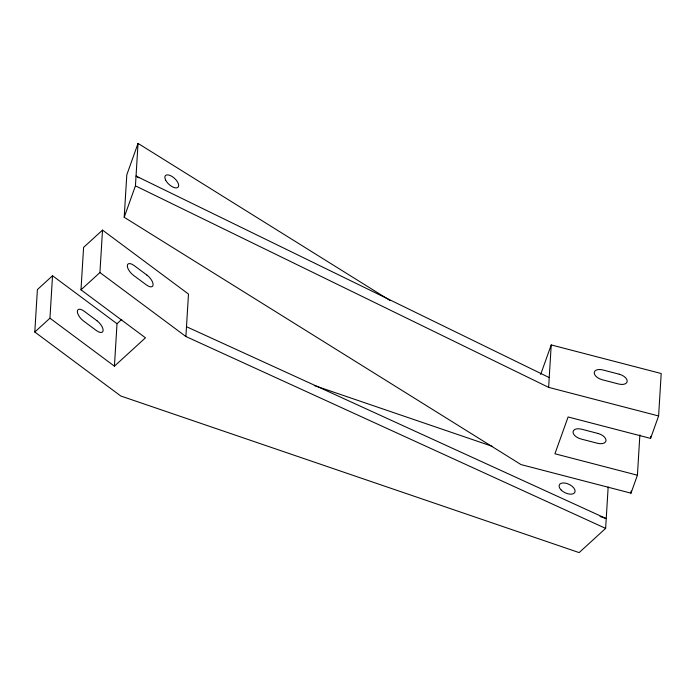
<?xml version="1.0" encoding="UTF-8"?>
<svg xmlns="http://www.w3.org/2000/svg" width="696" height="696" viewBox="0 0 696 696"><rect width="100%" height="100%" fill="white"/><g stroke="black" fill="none" stroke-linecap="round" stroke-linejoin="round"><path stroke-width="1.04" d="M608.165 486.991L605.633 528.386L579.124 552.598L120.765 395.998L34.8 332.027L37.393 289.588L52.539 275.746L117.015 323.727L114.422 366.174L49.947 318.194L52.539 275.746M114.422 366.174L145.473 337.812L80.988 289.832L83.59 247.385L102.521 230.098L188.486 294.06L185.893 336.507L605.633 528.386M80.988 289.832L99.928 272.545L102.521 230.098M639.876 434.887L637.414 475.211L630.994 493.168L521.017 464.589L124.201 217.274L126.802 174.826L138.034 143.402L389.969 300.42M124.201 217.274L135.442 185.849L138.034 143.402M658.607 415.964L548.631 387.376L551.223 344.929L661.2 373.517L658.607 415.964L650.577 438.402L568.101 416.965L554.929 453.775L637.414 475.211M630.994 493.168L631.124 491.045M650.577 438.402L650.708 436.279M540.67 374.439L551.223 344.929M34.8 332.027L49.947 318.194M117.015 323.727L121.791 319.36M314.305 385.523L492.098 446.267M600.065 516.484L606.233 518.59L186.493 326.711M549.231 377.58L136.042 176.053L138.809 177.776M135.442 185.849L548.631 387.376M99.928 272.545L185.893 336.507M619.257 374.222L602.762 369.933A8.596 4.776 19.7 0 0 594.219 372.691A8.596 4.776 19.7 0 0 602.162 379.729L618.666 384.018A8.596 4.776 19.7 0 0 627.209 381.269A8.596 4.776 19.7 0 0 619.257 374.222M598.073 433.478L581.578 429.188A8.596 4.776 19.7 0 0 573.025 431.946A8.596 4.776 19.7 0 0 580.977 438.985L597.472 443.274A8.596 4.776 19.7 0 0 606.016 440.516A8.596 4.776 19.7 0 0 598.073 433.478M146.952 275.103L134.058 265.507A8.596 3.837 47.6 0 0 127.316 265.611A8.596 3.837 47.6 0 0 133.458 275.303L146.351 284.899A8.596 3.837 47.6 0 0 153.103 284.803A8.596 3.837 47.6 0 0 146.952 275.103M96.979 320.76L84.077 311.164A8.596 3.837 47.6 0 0 77.334 311.269A8.596 3.837 47.6 0 0 83.485 320.96L96.379 330.556A8.596 3.837 47.6 0 0 103.121 330.452A8.596 3.837 47.6 0 0 96.979 320.76M561.228 490.088A8.596 4.654 25.7 0 0 574.757 492.463A8.596 4.654 25.7 0 0 565.317 483.12A8.596 4.654 25.7 0 0 561.228 490.088M165.631 180.09A8.596 4.098 42.3 0 0 177.628 187.563A8.596 4.098 42.3 0 0 172.077 176.48A8.596 4.098 42.3 0 0 165.631 180.09"/></g></svg>
